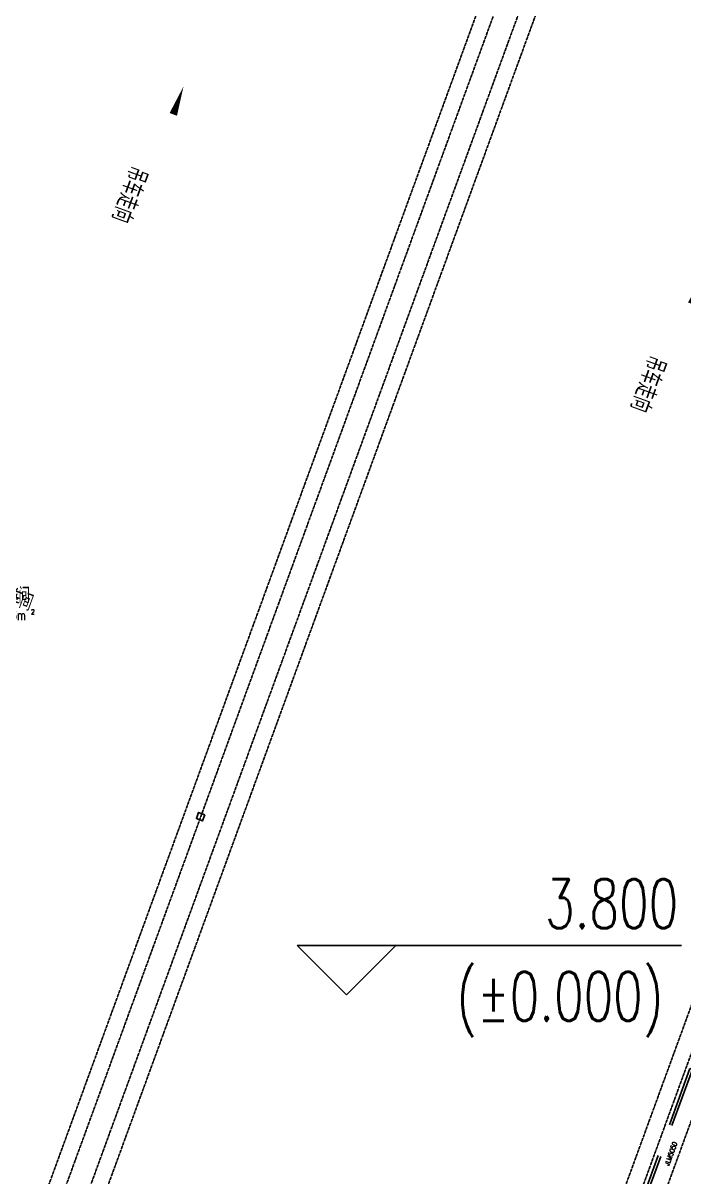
# Model space of a CAD drawing. Extents: x -111898 to 889894, y -2 to 1194865.
# Drawn here: x 665964 to 686082, y 981947 to 1017071 of the extents above; entities that cross this region are included whole.
import ezdxf

# ---------------------------------------------------------------- set-up
doc = ezdxf.new("R2010")
doc.units = 0
doc.header["$LTSCALE"] = 10
doc.header["$MEASUREMENT"] = 0
doc.linetypes.add('10平面$0$10平面$0$DASH', pattern=[0.35, 0.25, -0.1])
doc.linetypes.add('10平面$0$DASH', pattern=[0.35, 0.25, -0.1])
doc.layers.get('Defpoints').update_dxf_attribs({"color": 210})
for name, color, linetype in [('0-WALL', 252, 'Continuous'), ('10平面$0$10平面$0$WINDOW', 4, 'Continuous'), ('10平面$0$10平面$0$WINDOW_TEXT', 7, 'Continuous'), ('WALL', 252, 'Continuous'), ('建-房间', 252, 'Continuous')]:
    doc.layers.add(name, color=color, linetype=linetype)
doc.styles.add('10平面$0$10平面$0$_TCH_WINDOW', font='SIMPLEX', dxfattribs={"height": 3.5, "bigfont": 'GBCBIG'})
doc.styles.add('10平面$0$A-AREA', font='SIMPLEX', dxfattribs={"bigfont": 'GBCBIG'})
doc.styles.add('10平面$0$A-STANDARD', font='SIMPLEX', dxfattribs={"bigfont": 'GBCBIG'})
doc.styles.add('A-AREA', font='SIMPLEX', dxfattribs={"bigfont": 'GBCBIG'})
doc.styles.add('A-STANDARD', font='SIMPLEX', dxfattribs={"bigfont": 'GBCBIG'})

# ---------------------------------------------------------------- blocks, each defined once
blk = doc.blocks.new('10平面$0$10平面$0$$DorLib2D$00000126')
at = {"color": 0, "linetype": 'Continuous'}
for p, q in [((-0.532, 0.5), (-0.532, 0.9)), ((0.532, 0.9), (0.532, 0.5))]:
    blk.add_line(p, q, dxfattribs=at)
at = {"color": 0, "linetype": '10平面$0$10平面$0$DASH'}
for p, q in [((-0.532, 0.9), (0.532, 0.9)), ((-0.532, 0.5), (0.532, 0.5))]:
    blk.add_line(p, q, dxfattribs=at)

msp = doc.modelspace()

# ---------------------------------------------------------------- hatches: boundary and pattern name
at = {"layer": '0-WALL'}
h = msp.add_hatch(dxfattribs=at)
h.set_pattern_fill('草坪或沼泽', color=8, scale=400, angle=-0.200257)
h.set_pattern_definition([(359.79974, (-824318.4, 704905.5), (1605.5824, 1594.398), [240, -48, 64, -48, 240, -960]), (359.79974, (-824398.3, 704953.8), (1605.5824, 1594.398), [160, -120, 240, -120, 160, -800]), (359.79974, (-823836, 705591.9), (1605.5824, 1594.398), [200, -80, 200, -1120]), (359.79974, (-824634.9, 705914.7), (1605.5824, 1594.398), [80, -160, 80, -1280]), (89.79974, (-824474.9, 705914.1), (-1594.398, 1605.5824), [144, -1456]), (89.79974, (-823998.3, 704952.4), (-1594.398, 1605.5824), [160, -1440]), (89.79974, (-823596, 705591), (-1594.398, 1605.5824), [160, -1440]), (44.79974, (-823790.3, 704935.7), (5.5922, 1599.9902), [160, -2102.7417]), (134.79974, (-824206.3, 704937.2), (-1599.9902, 5.5922), [160, -2102.7417]), (63.23469, (-823838.3, 704943.9), (5.5922, 1599.99023), [160, -3417.7088]), (75.7635, (-823918.27, 704952.15), (5.59221, 1599.99023), [160, -6436.969]), (75.7635, (-823516.03, 705590.75), (5.59221, 1599.99023), [128, -6468.969]), (75.7635, (-824442.9, 705914), (5.59221, 1599.99023), [112, -6484.969]), (103.835987, (-824078.27, 704952.7), (5.59221, 1599.99023), [160, -6436.969]), (103.835987, (-823676.03, 705591.3), (5.59221, 1599.99023), [128, -6468.969]), (103.835987, (-824506.9, 705914.2), (5.59221, 1599.99023), [112, -6484.969]), (116.364795, (-824158.3, 704945), (5.5922, 1599.99023), [160, -3417.7069])])
edge = h.paths.add_edge_path()
edge.add_line((741503.08, 933538.38), (741712.87, 934018.57))
edge.add_line((741712.87, 934018.57), (745060.96, 941812.89))
edge.add_line((745060.96, 941812.89), (766890.86, 1001849.76))
edge.add_line((766890.86, 1001849.76), (760346.98, 1016169.02))
edge.add_line((760346.98, 1016169.02), (737579.78, 1026362.54))
edge.add_line((737579.78, 1026362.54), (720756.11, 1037729.77))
edge.add_line((720756.11, 1037729.77), (653654.65, 1067773.01))
edge.add_line((653654.65, 1067773.01), (467795.25, 820503.81))
edge.add_line((467795.25, 820503.81), (468143.58, 820404.89))
edge.add_line((468143.58, 820404.89), (647181.92, 1058601.18))
edge.add_line((647181.92, 1058601.18), (648464.56, 1058132.56))
edge.add_line((648464.56, 1058132.56), (650350.23, 1063296.8))
edge.add_line((650350.23, 1063296.8), (720796.15, 1037558.69))
edge.add_line((720796.15, 1037558.69), (718909.6, 1032395.07))
edge.add_line((718909.6, 1032395.07), (725484.49, 1029992.9))
edge.add_line((725484.49, 1029992.9), (726513.26, 1032808.65))
edge.add_line((726513.26, 1032808.65), (729331.07, 1031779.14))
edge.add_line((729331.07, 1031779.14), (728302.36, 1028963.46))
edge.add_line((728302.36, 1028963.46), (747084.56, 1022101.19))
edge.add_line((747084.56, 1022101.19), (755217.14, 1018452.95))
edge.add_arc((743028.5, 1006160.87), 17310.64, -14.619994, 45.242091, ccw=False)
edge.add_line((759778.64, 1001791.54), (760685.99, 1001458.08))
edge.add_line((760685.99, 1001458.08), (765094.65, 999847.31))
edge.add_line((765094.65, 999847.31), (740941.69, 933744.02))
edge.add_line((740941.69, 933744.02), (741503.08, 933538.38))

# ---------------------------------------------------------------- linework, layer by layer
for p, q in [((675808.02, 987493.62), (674308.02, 988993.62)), ((674308.02, 988993.62), (686008.02, 988993.62)), ((675808.02, 987493.62), (677308.02, 988993.62))]:
    msp.add_line(p, q, dxfattribs=at)
at = {"layer": 'Defpoints', "color": 1}
msp.add_lwpolyline([(671497.29, 992971.7), (671428.65, 992783.85), (671240.8, 992852.48), (671309.43, 993040.34)], close=True, dxfattribs=at)
at = {"layer": 'WALL', "color": 8, "linetype": '10平面$0$DASH'}
for p, q in [((655271.93, 950298.35), (686397.69, 1035490.35)), ((655741.57, 950126.76), (686867.33, 1035318.76)), ((656399.06, 949886.54), (687524.82, 1035078.54)), ((656868.69, 949714.95), (687994.45, 1034906.95)), ((670769.92, 944636), (701895.69, 1029828)), ((671239.56, 944464.41), (702365.32, 1029656.41)), ((671897.05, 944224.19), (703022.81, 1029416.19))]:
    msp.add_line(p, q, dxfattribs=at)
at = {"layer": 'WALL', "color": 8}
for points in [[(668478.19, 1008655.19, 0, 0, 0), (670846.08, 1015136.17, 0, 240, 0), (670537.23, 1014290.83, 0, 0, 0)], [(684262.66, 1002888.18, 0, 0, 0), (686630.55, 1009369.16, 0, 240, 0), (686321.7, 1008523.81, 0, 0, 0)]]:
    msp.add_lwpolyline(points, format="xyseb", dxfattribs=at)

# ---------------------------------------------------------------- block references
at = {"layer": '10平面$0$10平面$0$WINDOW'}
ref = msp.add_blockref('10平面$0$10平面$0$$DorLib2D$00000126', (685522.79, 982683.77), dxfattribs=dict(at, xscale=-5000, yscale=-200, zscale=200, rotation=249.9297114355303))
ref.add_attrib('A', 'JLM5050', (685625.44, 982269.58), dxfattribs={"layer": '10平面$0$10平面$0$WINDOW_TEXT', "height": 148.75, "rotation": 69.929711, "style": '10平面$0$10平面$0$_TCH_WINDOW', "width": 0.705882})

# ---------------------------------------------------------------- texts
at = {"layer": '0-WALL', "style": 'A-STANDARD', "width": 0.705882}
for s, p in [('3.800', (681858.02, 989518.62)), ('(%%P0.000)', (679158.02, 986697.79))]:
    msp.add_text(s, height=1487.5, dxfattribs=at).set_placement(p)
at = {"layer": 'WALL', "color": 8}
for s, height, rotation, style, p in [('吊车走向', 604.444, 249.929848, '10平面$0$A-STANDARD', (669228.97, 1012764.44)), ('吊车走向', 604.444, 249.929848, '10平面$0$A-STANDARD', (685013.44, 1006997.43)), ('焊接车间', 503.704, 339.929672, '10平面$0$A-AREA', (664787.19, 999655.3))]:
    msp.add_text(s, height=height, rotation=rotation, dxfattribs=dict(at, style=style)).set_placement(p)
at = {"layer": '建-房间', "style": 'A-AREA'}
msp.add_text('焊接车间', height=482.27, dxfattribs=at).set_placement((664784.76, 999409.71))
at = {"layer": '建-房间', "style": 'A-AREA', "width": 0.705882}
for s, height, p in [('4467.46m', 297.5, (664606.68, 998897.84)), ('2', 148.75, (666206.68, 999072.84))]:
    msp.add_text(s, height=height, dxfattribs=at).set_placement(p)

doc.saveas('drawing.dxf')
